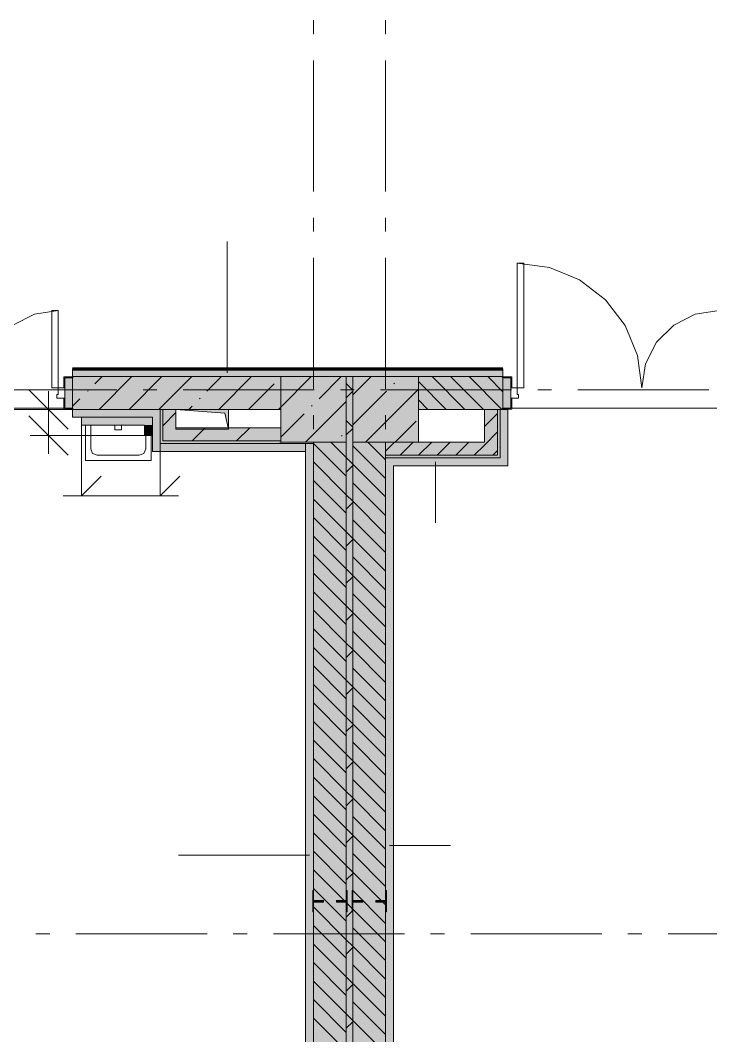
# Model space of a CAD drawing. Header units: millimetres. Extents: x -537608 to 253996, y -217170 to 186033.
# Drawn here: x -323064 to -317795, y -151927 to -144182 of the extents above; entities that cross this region are included whole.
import ezdxf

# ---------------------------------------------------------------- set-up
doc = ezdxf.new("R2010")
doc.units = ezdxf.units.MM
doc.layers.add('16) Лак 1.6м', color=160, linetype='Continuous', lineweight=90)
doc.layers.add('PDF _Геометрия', color=7, linetype='Continuous')
doc.layers.add('PDF _Сплошная заливка', color=7, linetype='Continuous', true_color=0xffffff)

msp = doc.modelspace()

# ---------------------------------------------------------------- hatches: boundary and pattern name
at = {"layer": 'PDF _Сплошная заливка', "true_color": 0xff7d7d, "transparency": 33554559}
h = msp.add_hatch(color=11, dxfattribs=at)
h.paths.add_polyline_path([(-311026.1819, -146899.6326), (-311026.1819, -146839.6319), (-311636.1829, -146839.6319), (-311636.1829, -146899.6326), (-311154.0372, -146899.6326)], flags=0)
h.paths.add_polyline_path([(-312556.1835, -146899.6326), (-312336.1817, -146899.6326), (-312336.1817, -146839.6319), (-312556.1835, -146839.6319), (-312556.1835, -146848.6786)], flags=0)
h.paths.add_polyline_path([(-314476.1842, -146899.6326), (-314206.1822, -146899.6326), (-314206.1822, -146839.6319), (-314476.1842, -146839.6319), (-314476.1842, -146848.6786)], flags=0)
h.paths.add_polyline_path([(-313256.1822, -146899.6326), (-313256.1822, -146839.6319), (-313506.1833, -146839.6319), (-313506.1833, -146899.6326)], flags=0)
h.paths.add_polyline_path([(-316213.6532, -146899.6326), (-315176.183, -146899.6326), (-315176.183, -146839.6319), (-317621.1861, -146839.6319), (-317621.1861, -146899.6326), (-317026.1826, -146899.6326)], flags=0)
h.paths.add_polyline_path([(-319381.1835, -146899.6326), (-319381.1835, -146839.6319), (-322664.1855, -146839.6319), (-322664.1855, -146899.6326), (-319586.7304, -146899.6326)], flags=0)
h.paths.add_polyline_path([(-324424.1872, -146899.6326), (-324424.1872, -146839.6319), (-332264.5982, -146839.6319), (-332264.5982, -146899.6326), (-326332.885, -146899.6326)], flags=0)
h.paths.add_polyline_path([(-334024.5957, -146899.6326), (-334024.5957, -146839.6319), (-336516.193, -146839.6319), (-336516.193, -146899.6326), (-334765.5825, -146899.6326)], flags=0)
at = {"layer": 'PDF _Сплошная заливка', "transparency": 33554559}
h = msp.add_hatch(color=256, dxfattribs=at)
h.paths.add_polyline_path([(-321076.1876, -147149.6316), (-321076.1876, -146899.6326), (-322662.1875, -146901.6327), (-322662.1875, -147149.6316), (-321273.2691, -147149.6316)], flags=0)
h.paths.add_polyline_path([(-324424.1872, -147149.6316), (-324426.1895, -146899.6326), (-326576.186, -146899.6326), (-326576.186, -147149.6316), (-324426.1895, -147149.6316)], flags=0)
h = msp.add_hatch(color=256, dxfattribs=at)
h.paths.add_polyline_path([(-312556.1835, -147149.6316), (-312336.1817, -147149.6316), (-312336.1817, -146899.6326), (-312556.1835, -146899.6326), (-312556.1835, -147064.6329)], flags=0)
h.paths.add_polyline_path([(-313346.1844, -147149.6316), (-313256.1822, -147149.6316), (-313256.1822, -146899.6326), (-313506.1833, -146899.6326), (-313506.1833, -147149.6316), (-313446.1849, -147149.6316)], flags=0)
h.paths.add_polyline_path([(-311526.1841, -147149.6316), (-311526.1841, -146899.6326), (-311636.1829, -146899.6326), (-311636.1829, -147149.6316)], flags=0)
h.paths.add_polyline_path([(-315766.1831, -147149.6316), (-315176.183, -147149.6316), (-315176.183, -146899.6326), (-317026.1826, -146899.6326), (-317026.1826, -147149.6316), (-315866.1835, -147149.6316)], flags=0)
h.paths.add_polyline_path([(-314206.1822, -147149.6316), (-314206.1822, -146899.6326), (-314476.1842, -146899.6326), (-314476.1842, -147149.6316), (-314296.1843, -147149.6316)], flags=0)
h.paths.add_polyline_path([(-317621.1861, -147149.6316), (-317526.1848, -147149.6316), (-317526.1848, -146899.6326), (-317619.1839, -146901.6327), (-317621.1861, -147147.6315)], flags=0)
h.paths.add_polyline_path([(-319381.1835, -147149.6316), (-319383.1858, -146899.6326), (-320026.1872, -146901.5552), (-320026.1872, -147149.6316), (-319383.1858, -147149.6316)], flags=0)
at = {"layer": 'PDF _Сплошная заливка', "true_color": 0xff7d7d, "transparency": 33554559}
h = msp.add_hatch(color=11, dxfattribs=at)
h.paths.add_polyline_path([(-321996.1882, -147209.6323), (-321996.1882, -147149.6316), (-322664.1855, -147149.6316), (-322664.1855, -147209.6323), (-322056.1867, -147209.6323)], flags=0)
h.paths.add_polyline_path([(-324424.1872, -147209.6323), (-324424.1872, -147149.6316), (-326516.1876, -147149.6316), (-326516.1876, -147209.6323), (-326332.885, -147209.6323)], flags=0)
at = {"layer": 'PDF _Сплошная заливка', "transparency": 33554559}
for points in [[(-321976.1873, -147389.6322), (-321876.1868, -147389.6322), (-321876.1868, -147149.6316), (-321976.1873, -147149.6316), (-321976.1873, -147177.1313)], [(-321076.1876, -147389.6322), (-321076.1876, -147289.6317), (-321476.1851, -147289.6317), (-321478.4327, -147289.6317), (-321876.1868, -147289.6317), (-321876.1868, -147389.6322), (-321273.2691, -147389.6322)], [(-321273.2691, -147409.6331), (-321076.1876, -147409.6331), (-321076.1876, -147389.6322), (-321976.1873, -147389.6322), (-321976.1873, -147409.6331), (-321876.1868, -147409.6331)], [(-320826.1865, -154399.6335), (-320576.1854, -154399.6335), (-320576.1854, -147399.6327), (-320826.1865, -147399.6327), (-320826.1865, -153981.084)], [(-320276.184, -154399.6335), (-320276.184, -147399.6327), (-320526.1851, -147399.6327), (-320526.1851, -154399.6335), (-320429.9997, -154399.6335)], [(-319586.7304, -147519.6319), (-319422.1844, -147519.6319), (-319422.1844, -147499.6331), (-320276.184, -147499.6331), (-320276.184, -147519.6319), (-320216.1855, -147519.6319)]]:
    msp.add_hatch(color=256, dxfattribs=at).paths.add_polyline_path(points)
at = {"layer": 'PDF _Сплошная заливка', "true_color": 0xbce362, "transparency": 33554559}
msp.add_hatch(color=63, dxfattribs=at).paths.add_polyline_path([(-322116.1853, -147269.6329), (-322056.1867, -147269.6329), (-322056.1867, -147209.6323), (-322596.1865, -147209.6323), (-322596.1865, -147269.6329), (-322116.5384, -147269.6329)])
at = {"layer": 'PDF _Сплошная заливка', "true_color": 0xff7d7d, "transparency": 33554559}
for points in [[(-320276.184, -154339.6349), (-320216.1855, -154339.6349), (-320216.1855, -147519.6319), (-320276.184, -147519.6319), (-320276.184, -153981.084)], [(-319586.7304, -147579.6326), (-319342.1849, -147579.6326), (-319342.1849, -147519.6319), (-320216.1855, -147519.6319), (-320216.1855, -147579.6326)]]:
    msp.add_hatch(color=11, dxfattribs=at).paths.add_polyline_path(points)

# ---------------------------------------------------------------- linework, layer by layer
at = {"layer": '16) Лак 1.6м'}
msp.add_line((-322664.1855, -146839.6319), (-319381.1835, -146839.6319), dxfattribs=at)
at = {"layer": 'PDF _Геометрия', "color": 253, "lineweight": 9, "true_color": 0xaaaaaa}
for p, q in [((-320826.1865, -144181.6305), (-320826.1865, -144287.4634)), ((-320276.184, -144181.6305), (-320276.184, -144287.4634)), ((-320826.1865, -144487.4643), (-320826.1865, -145487.4643)), ((-320276.184, -144487.4643), (-320276.184, -145487.4643)), ((-320826.1865, -145687.4631), (-320826.1865, -145793.298)), ((-320276.184, -145687.4631), (-320276.184, -145793.298)), ((-320826.1865, -145993.2967), (-320826.1865, -146993.2969)), ((-320276.184, -145993.2967), (-320276.184, -146993.2969)), ((-322327.1146, -146999.633), (-323327.119, -146999.633)), ((-322021.283, -146999.633), (-322127.118, -146999.633)), ((-320821.2821, -146999.633), (-321821.2821, -146999.633)), ((-320515.4505, -146999.633), (-320621.2812, -146999.633)), ((-319315.4495, -146999.633), (-320315.4497, -146999.633)), ((-319009.6137, -146999.633), (-319115.4486, -146999.633)), ((-317809.617, -146999.633), (-318809.6171, -146999.633)), ((-321476.1851, -147149.6316), (-321876.1868, -147149.6316)), ((-321876.1868, -147149.6316), (-321876.1868, -147299.6322)), ((-321503.6869, -147177.1313), (-321876.1868, -147149.6316)), ((-321476.1851, -147299.6322), (-321476.1851, -147149.6316)), ((-319731.185, -147149.6316), (-319724.1836, -147149.6316)), ((-321476.1851, -147299.6322), (-321503.6869, -147177.1313)), ((-320826.1865, -147193.2978), (-320826.1865, -147299.1306)), ((-320276.184, -147193.2978), (-320276.184, -147299.1306)), ((-322566.1873, -147539.6328), (-322566.1873, -147269.6329)), ((-322526.1854, -147449.6329), (-322526.1854, -147269.6329)), ((-322341.1863, -147269.6329), (-322341.1863, -147304.6443)), ((-322341.1863, -147304.6443), (-322291.1861, -147304.6443)), ((-322291.1861, -147304.6443), (-322291.1861, -147269.6329)), ((-321876.1868, -147299.6322), (-321476.1851, -147299.6322)), ((-322106.187, -147349.6324), (-322106.187, -147449.6329)), ((-322066.1851, -147349.6324), (-322066.1851, -147539.6328)), ((-322511.541, -147484.9887), (-322526.1854, -147449.6329)), ((-322106.187, -147449.6329), (-322120.8314, -147484.9887)), ((-322066.1851, -147539.6328), (-322566.1873, -147539.6328)), ((-322476.1851, -147499.6331), (-322511.541, -147484.9887)), ((-322156.1872, -147499.6331), (-322476.1851, -147499.6331)), ((-322120.8314, -147484.9887), (-322156.1872, -147499.6331)), ((-320826.1865, -147499.1315), (-320826.1865, -148499.1316)), ((-320276.184, -147499.1315), (-320276.184, -148499.1316)), ((-320826.1865, -148699.1325), (-320826.1865, -148804.9653)), ((-320276.184, -148699.1325), (-320276.184, -148804.9653)), ((-320826.1865, -149004.9662), (-320826.1865, -150004.9641)), ((-320276.184, -149004.9662), (-320276.184, -150004.9641)), ((-320826.1865, -150204.965), (-320826.1865, -150310.7978)), ((-320276.184, -150204.965), (-320276.184, -150310.7978)), ((-320826.1865, -150510.7987), (-320826.1865, -151510.7988)), ((-320276.184, -150510.7987), (-320276.184, -151510.7988)), ((-322838.6911, -151149.632), (-322944.526, -151149.632)), ((-321638.6901, -151149.632), (-322638.6902, -151149.632)), ((-321332.8586, -151149.632), (-321438.6892, -151149.632)), ((-320132.8575, -151149.632), (-321132.8577, -151149.632)), ((-319827.0217, -151149.632), (-319932.8567, -151149.632)), ((-318627.0207, -151149.632), (-319627.0208, -151149.632)), ((-318321.1892, -151149.632), (-318427.0241, -151149.632)), ((-317121.1882, -151149.632), (-318121.1883, -151149.632)), ((-320826.1865, -151710.7997), (-320826.1865, -151816.6324)), ((-320276.184, -151710.7997), (-320276.184, -151816.6324))]:
    msp.add_line(p, q, dxfattribs=at)
at = {"layer": 'PDF _Геометрия', "lineweight": 9}
for p, q in [((-321485.2016, -146869.6311), (-321485.2016, -145869.6311)), ((-319271.1848, -146034.6313), (-319271.1848, -146984.6313)), ((-319221.1845, -146034.6313), (-319271.1848, -146034.6313)), ((-319271.1848, -146034.6313), (-319025.3087, -146067.001)), ((-319221.1845, -146984.6313), (-319221.1845, -146034.6313)), ((-319025.3087, -146067.001), (-318796.187, -146161.9076)), ((-318796.187, -146161.9076), (-318599.4327, -146312.8792)), ((-318599.4327, -146312.8792), (-318448.4589, -146509.6313)), ((-323120.9822, -146507.3126), (-322956.5051, -146423.5088)), ((-322956.5051, -146423.5088), (-322774.1886, -146394.6312)), ((-322774.1886, -146394.6312), (-322824.1888, -146394.6312)), ((-322824.1888, -146394.6312), (-322824.1888, -146984.6313)), ((-322774.1886, -146984.6313), (-322774.1886, -146394.6312)), ((-318077.9785, -146507.3126), (-317913.5057, -146423.5088)), ((-317913.5057, -146423.5088), (-317731.1848, -146394.6312)), ((-318448.4589, -146509.6313), (-318353.5567, -146738.7531)), ((-318208.5035, -146637.8376), (-318077.9785, -146507.3126)), ((-318292.3095, -146802.3126), (-318208.5035, -146637.8376)), ((-318353.5567, -146738.7531), (-318321.1848, -146984.6313)), ((-322664.1855, -146899.6326), (-322664.1855, -146839.6319)), ((-319381.1835, -146839.6319), (-319381.1835, -146899.6326)), ((-318321.1848, -146984.6313), (-318292.3095, -146802.3126)), ((-322662.1875, -146901.6327), (-322732.1887, -146901.6327)), ((-322732.1887, -146901.6327), (-322732.1887, -146984.6313)), ((-322724.1883, -146984.6313), (-322724.1883, -146909.6309)), ((-322724.1883, -146909.6309), (-322662.1875, -146909.6309)), ((-322664.1855, -146909.6309), (-322724.1883, -146909.6309)), ((-322724.1883, -146909.6309), (-322724.1883, -147139.6311)), ((-322664.1855, -146899.6326), (-321076.1876, -146899.6326)), ((-321076.1876, -146899.6326), (-322664.1855, -146899.6326)), ((-322664.1855, -147139.6311), (-322664.1855, -146909.6309)), ((-322662.1875, -146909.6309), (-322662.1875, -146901.6327)), ((-322494.4939, -146954.4124), (-322439.7141, -146899.6326)), ((-322461.6182, -147149.6316), (-322211.6171, -146899.6326)), ((-322233.517, -147149.6316), (-321983.5159, -146899.6326)), ((-322005.4201, -147149.6316), (-321755.419, -146899.6326)), ((-321639.125, -147011.4377), (-321527.322, -146899.6326)), ((-321549.2219, -147149.6316), (-321299.2208, -146899.6326)), ((-321076.1876, -147132.7933), (-320843.0226, -146899.6326)), ((-320576.1854, -146899.6326), (-321076.1876, -146899.6326)), ((-321076.1876, -146899.6326), (-321076.1876, -147399.6327)), ((-320783.756, -147068.4609), (-320614.9256, -146899.6326)), ((-320576.1854, -147399.6327), (-320576.1854, -146899.6326)), ((-320526.1851, -146899.6326), (-320576.1854, -146899.6326)), ((-320576.1854, -146899.6326), (-320526.1851, -146899.6326)), ((-320526.1851, -147038.9912), (-320386.8287, -146899.6326)), ((-320026.1872, -146899.6326), (-320526.1851, -146899.6326)), ((-320526.1851, -146899.6326), (-320526.1851, -147399.6327)), ((-320026.1872, -147399.6327), (-320026.1872, -146899.6326)), ((-319381.1835, -146899.6326), (-320026.1872, -146899.6326)), ((-320026.1872, -146899.6326), (-319381.1835, -146899.6326)), ((-319671.3631, -147149.6316), (-319921.3599, -146899.6326)), ((-319529.9398, -147149.6316), (-319779.9409, -146899.6326)), ((-319388.5208, -147149.6316), (-319638.5176, -146899.6326)), ((-319381.1835, -147015.5434), (-319497.0986, -146899.6326)), ((-319313.1846, -146901.6327), (-319383.1858, -146901.6327)), ((-319383.1858, -146901.6327), (-319383.1858, -146909.6309)), ((-319383.1858, -146909.6309), (-319321.185, -146909.6309)), ((-319321.185, -146909.6309), (-319381.1835, -146909.6309)), ((-319381.1835, -146909.6309), (-319381.1835, -147139.6311)), ((-319321.185, -146909.6309), (-319321.185, -146984.6313)), ((-319321.185, -147139.6311), (-319321.185, -146909.6309)), ((-319313.1846, -146984.6313), (-319313.1846, -146901.6327)), ((-322824.1888, -146984.6313), (-322774.1886, -146984.6313)), ((-322774.1886, -146984.6313), (-322774.1886, -147034.6315)), ((-322724.1883, -146984.6313), (-322774.1886, -146984.6313)), ((-322732.1887, -146984.6313), (-322724.1883, -146984.6313)), ((-322724.1883, -147064.6329), (-322724.1883, -146984.6313)), ((-321321.125, -147149.6316), (-321125.9036, -146954.4124)), ((-320526.1851, -147001.9152), (-320576.1854, -146951.915)), ((-320430.6284, -147399.6327), (-320026.1872, -146995.1872)), ((-320213.5072, -146954.4124), (-320208.7664, -146949.6715)), ((-319812.7821, -147149.6316), (-320026.1872, -146936.2307)), ((-319271.1848, -146984.6313), (-319321.185, -146984.6313)), ((-319321.185, -146984.6313), (-319321.185, -147064.6329)), ((-319321.185, -146984.6313), (-319313.1846, -146984.6313)), ((-319271.1848, -146984.6313), (-319221.1845, -146984.6313)), ((-319271.1848, -147034.6315), (-319271.1848, -146984.6313)), ((-322849.1415, -147489.6326), (-322849.1415, -147009.6314)), ((-322774.1886, -147034.6315), (-322784.1869, -147034.6315)), ((-322784.1869, -147034.6315), (-322784.1869, -147064.6329)), ((-322784.1869, -147064.6329), (-322724.1883, -147064.6329)), ((-322724.1883, -147064.6329), (-322732.1887, -147064.6329)), ((-322732.1887, -147064.6329), (-322732.1887, -147147.6315)), ((-322724.1883, -147139.6311), (-322724.1883, -147064.6329)), ((-322664.1855, -147124.104), (-322608.5445, -147068.4609)), ((-322551.5214, -147011.4377), (-322546.7763, -147006.6947)), ((-321696.1482, -147068.4609), (-321691.4073, -147063.72)), ((-320576.1854, -147061.5822), (-320526.1851, -147011.5841)), ((-320526.1851, -147267.0882), (-320270.5347, -147011.4377)), ((-319954.2053, -147149.6316), (-320026.1872, -147077.6518)), ((-319321.185, -147064.6329), (-319261.1864, -147064.6329)), ((-319313.1846, -147064.6329), (-319321.185, -147064.6329)), ((-319321.185, -147064.6329), (-319321.185, -147139.6311)), ((-319313.1846, -147147.6315), (-319313.1846, -147064.6329)), ((-319261.1864, -147034.6315), (-319271.1848, -147034.6315)), ((-319261.1864, -147064.6329), (-319261.1864, -147034.6315)), ((-323061.2721, -147149.6316), (-322849.1415, -147149.6316)), ((-322849.1415, -147149.6316), (-322709.1435, -147149.6316)), ((-322732.1887, -147147.6315), (-322662.1875, -147147.6315)), ((-322662.1875, -147139.6311), (-322724.1883, -147139.6311)), ((-322724.1883, -147139.6311), (-322664.1855, -147139.6311)), ((-321996.1882, -147149.6316), (-322664.1855, -147149.6316)), ((-322664.1855, -147149.6316), (-321996.1882, -147149.6316)), ((-322664.1855, -147149.6316), (-322664.1855, -147209.6323)), ((-322662.1875, -147147.6315), (-322662.1875, -147139.6311)), ((-321996.1882, -147149.6316), (-321996.1882, -147409.6331)), ((-321976.1873, -147149.6316), (-321996.1882, -147149.6316)), ((-321996.1882, -147149.6316), (-321996.1882, -147209.6323)), ((-321876.1868, -147149.6316), (-321976.1873, -147149.6316)), ((-321976.1873, -147149.6316), (-321976.1873, -147389.6322)), ((-321876.1868, -147289.6317), (-321876.1868, -147149.6316)), ((-321777.3188, -147149.6316), (-321753.1756, -147125.4862)), ((-321476.1851, -147149.6316), (-321076.1876, -147149.6316)), ((-321093.0237, -147149.6316), (-321076.1876, -147132.7933)), ((-320886.8266, -147399.6327), (-320576.1854, -147088.9914)), ((-320840.7792, -147125.4862), (-320836.0384, -147120.7453)), ((-320026.1872, -147149.6316), (-319381.1835, -147149.6316)), ((-319422.1844, -147149.6316), (-319522.1848, -147149.6316)), ((-319522.1848, -147149.6316), (-319522.1848, -147399.6327)), ((-319402.1834, -147149.6316), (-319422.1844, -147149.6316)), ((-319422.1844, -147149.6316), (-319422.1844, -147499.6331)), ((-319342.1849, -147149.6316), (-319402.1834, -147149.6316)), ((-319402.1834, -147149.6316), (-319402.1834, -147519.6319)), ((-319402.1834, -147519.6319), (-319402.1834, -147149.6316)), ((-319383.1858, -147139.6311), (-319383.1858, -147147.6315)), ((-319321.185, -147139.6311), (-319383.1858, -147139.6311)), ((-319383.1858, -147147.6315), (-319313.1846, -147147.6315)), ((-319381.1835, -147139.6311), (-319321.185, -147139.6311)), ((-319342.1849, -147519.6319), (-319342.1849, -147149.6316)), ((-322664.1855, -147209.6323), (-322056.1867, -147209.6323)), ((-322596.1865, -147269.6329), (-322596.1865, -147209.6323)), ((-322596.1865, -147209.6323), (-322056.1867, -147209.6323)), ((-322056.1867, -147209.6323), (-322056.1867, -147269.6329)), ((-321996.1882, -147209.6323), (-321996.1882, -147409.6331)), ((-321976.1873, -147273.6439), (-321876.1868, -147173.6435)), ((-321076.1876, -147360.8924), (-320897.8067, -147182.5115)), ((-319522.1848, -147280.3762), (-319422.1844, -147180.3758)), ((-322116.1853, -147269.6329), (-322596.1865, -147269.6329)), ((-322596.1865, -147269.6329), (-322596.1865, -147809.1785)), ((-322116.1853, -147349.6324), (-322116.1853, -147269.6329)), ((-322056.1867, -147269.6329), (-322056.1867, -147349.6324)), ((-322056.1867, -147269.6329), (-322056.1867, -147349.6324)), ((-321478.4327, -147289.6317), (-321876.1868, -147289.6317)), ((-321752.7622, -147389.6322), (-321652.7618, -147289.6317)), ((-321076.1876, -147289.6317), (-321476.1851, -147289.6317)), ((-321413.3532, -147389.6322), (-321313.3528, -147289.6317)), ((-320526.1851, -147284.7574), (-320576.1854, -147234.7572)), ((-320576.1854, -147344.4266), (-320526.1851, -147294.4264)), ((-320202.5315, -147399.6327), (-320042.4335, -147239.5368)), ((-322849.1415, -147349.6324), (-322989.1439, -147349.6324)), ((-322116.1853, -147349.6324), (-322849.1415, -147349.6324)), ((-322056.1867, -147349.6324), (-322116.1853, -147349.6324)), ((-322056.1867, -147349.6324), (-322056.1867, -147469.6317)), ((-320612.6823, -147353.5853), (-320607.9415, -147348.8445)), ((-319522.1848, -147421.7973), (-319422.1844, -147321.7969)), ((-321996.1882, -147409.6331), (-321976.1873, -147409.6331)), ((-321996.1882, -147409.6331), (-321976.1873, -147409.6331)), ((-321996.1882, -147409.6331), (-321996.1882, -147809.1785)), ((-321976.1873, -147389.6322), (-321876.1868, -147389.6322)), ((-321976.1873, -147409.6331), (-321876.1868, -147409.6331)), ((-321876.1868, -147389.6322), (-321076.1876, -147389.6322)), ((-321876.1868, -147409.6331), (-321076.1876, -147409.6331)), ((-321876.1868, -147409.6331), (-321076.1876, -147409.6331)), ((-321076.1876, -147399.6327), (-320576.1854, -147399.6327)), ((-321076.1876, -147409.6331), (-321076.1876, -147399.6327)), ((-321076.1876, -147409.6331), (-320886.185, -147409.6331)), ((-320886.185, -147409.6331), (-320826.1865, -147409.6331)), ((-320886.185, -147469.6317), (-320886.185, -147409.6331)), ((-320826.1865, -147399.6327), (-320826.1865, -147409.6331)), ((-320576.1854, -147659.0228), (-320826.1865, -147409.0217)), ((-320826.1865, -147409.6331), (-320826.1865, -154399.6335)), ((-320826.1865, -147409.6331), (-320826.1865, -154399.6335)), ((-320576.1854, -147517.6017), (-320694.1544, -147399.6327)), ((-320576.1854, -154399.6335), (-320576.1854, -147399.6327)), ((-320576.1854, -147399.6327), (-320576.1854, -154899.6335)), ((-320526.1851, -147399.6327), (-320026.1872, -147399.6327)), ((-320526.1851, -154899.6335), (-320526.1851, -147399.6327)), ((-320526.1851, -147399.6327), (-320526.1851, -154399.6335)), ((-320276.184, -147676.1797), (-320526.1851, -147426.1786)), ((-320276.184, -147534.7585), (-320411.3121, -147399.6327)), ((-320276.184, -147468.6909), (-320207.1258, -147399.6327)), ((-320276.184, -147519.6319), (-320276.184, -147399.6327)), ((-320276.184, -147399.6327), (-320276.184, -147499.6331)), ((-320165.7073, -147499.6331), (-320065.7069, -147399.6327)), ((-319522.1848, -147399.6327), (-320026.1872, -147399.6327)), ((-320024.2841, -147499.6331), (-319924.2836, -147399.6327)), ((-319882.8651, -147499.6331), (-319782.8646, -147399.6327)), ((-319741.4417, -147499.6331), (-319641.4413, -147399.6327)), ((-319600.0228, -147499.6331), (-319522.1848, -147421.7973)), ((-319458.5995, -147499.6331), (-319422.1844, -147463.218)), ((-322056.1867, -147469.6317), (-321996.1882, -147469.6317)), ((-321996.1882, -147469.6317), (-320886.185, -147469.6317)), ((-320886.185, -147469.6317), (-320886.185, -154339.6349)), ((-320526.1851, -147567.5998), (-320576.1854, -147517.6017)), ((-320276.184, -147499.6331), (-320276.184, -147519.6319)), ((-319522.1848, -147499.6331), (-320276.184, -147499.6331)), ((-320276.184, -154339.6349), (-320276.184, -147519.6319)), ((-320276.184, -147519.6319), (-320216.1855, -147519.6319)), ((-320216.1855, -147519.6319), (-320276.184, -147519.6319)), ((-320276.184, -147519.6319), (-320276.184, -154339.6349)), ((-320216.1855, -147519.6319), (-319522.1848, -147519.6319)), ((-319522.1848, -147519.6319), (-320216.1855, -147519.6319)), ((-319422.1844, -147499.6331), (-319522.1848, -147499.6331)), ((-319522.1848, -147519.6319), (-319422.1844, -147519.6319)), ((-319422.1844, -147519.6319), (-319402.1834, -147519.6319)), ((-319402.1834, -147519.6319), (-319422.1844, -147519.6319)), ((-319342.1849, -147579.6326), (-319342.1849, -147519.6319)), ((-320576.1854, -147800.4439), (-320826.1865, -147550.4428)), ((-320576.1854, -147627.2689), (-320526.1851, -147577.2686)), ((-320276.184, -147817.6009), (-320526.1851, -147567.5998)), ((-320216.1855, -154339.6349), (-320216.1855, -147579.6326)), ((-320216.1855, -147579.6326), (-319342.1849, -147579.6326)), ((-319896.3942, -147549.6312), (-319896.3942, -148015.7824)), ((-320576.1854, -147941.8651), (-320826.1865, -147691.864)), ((-320276.184, -147959.022), (-320526.1851, -147709.023)), ((-322736.1846, -147809.1785), (-321856.1858, -147809.1785)), ((-320576.1854, -148083.2862), (-320826.1865, -147833.2873)), ((-320526.1851, -147850.4441), (-320576.1854, -147800.4439)), ((-320276.184, -148100.4431), (-320526.1851, -147850.4441)), ((-320576.1854, -147910.1112), (-320526.1851, -147860.1109)), ((-320576.1854, -148224.7074), (-320826.1865, -147974.7084)), ((-320276.184, -148241.8642), (-320526.1851, -147991.8653)), ((-320526.1851, -148133.2865), (-320576.1854, -148083.2862)), ((-320576.1854, -148366.1285), (-320826.1865, -148116.1295)), ((-320576.1854, -148192.9534), (-320526.1851, -148142.9553)), ((-320276.184, -148383.2854), (-320526.1851, -148133.2865)), ((-320576.1854, -148507.5496), (-320826.1865, -148257.5507)), ((-320276.184, -148524.7087), (-320526.1851, -148274.7076)), ((-320526.1851, -148416.1287), (-320576.1854, -148366.1285)), ((-320576.1854, -148648.973), (-320826.1865, -148398.9718)), ((-320576.1854, -148475.7979), (-320526.1851, -148425.7976)), ((-320276.184, -148666.1298), (-320526.1851, -148416.1287)), ((-320576.1854, -148790.3941), (-320826.1865, -148540.393)), ((-320276.184, -148807.5509), (-320526.1851, -148557.5498)), ((-320576.1854, -148931.8152), (-320826.1865, -148681.8141)), ((-320526.1851, -148698.971), (-320576.1854, -148648.973)), ((-320276.184, -148948.9721), (-320526.1851, -148698.971)), ((-320576.1854, -148758.6401), (-320526.1851, -148708.6399)), ((-320576.1854, -149073.2363), (-320826.1865, -148823.2352)), ((-320276.184, -149090.3933), (-320526.1851, -148840.3943)), ((-320526.1851, -148981.8154), (-320576.1854, -148931.8152)), ((-320576.1854, -149214.6575), (-320826.1865, -148964.6586)), ((-320576.1854, -149041.4824), (-320526.1851, -148991.4822)), ((-320276.184, -149231.8144), (-320526.1851, -148981.8154)), ((-320576.1854, -149356.0786), (-320826.1865, -149106.0797)), ((-320276.184, -149373.2355), (-320526.1851, -149123.2365)), ((-320526.1851, -149264.6577), (-320576.1854, -149214.6575)), ((-320576.1854, -149497.4998), (-320826.1865, -149247.5008)), ((-320576.1854, -149324.3247), (-320526.1851, -149274.3244)), ((-320276.184, -149514.6566), (-320526.1851, -149264.6577)), ((-320576.1854, -149638.9209), (-320826.1865, -149388.9219)), ((-320276.184, -149656.0778), (-320526.1851, -149406.0789)), ((-320576.1854, -149780.342), (-320826.1865, -149530.3431)), ((-320526.1851, -149547.5), (-320576.1854, -149497.4998)), ((-320276.184, -149797.5011), (-320526.1851, -149547.5)), ((-320576.1854, -149607.167), (-320526.1851, -149557.1689)), ((-320576.1854, -149921.7632), (-320826.1865, -149671.7642)), ((-320276.184, -149938.9222), (-320526.1851, -149688.9211)), ((-320526.1851, -149830.3423), (-320576.1854, -149780.342)), ((-320576.1854, -150063.1865), (-320826.1865, -149813.1854)), ((-320576.1854, -149890.0114), (-320526.1851, -149840.0112)), ((-320276.184, -150080.3433), (-320526.1851, -149830.3423)), ((-320576.1854, -150204.6076), (-320826.1865, -149954.6065)), ((-320276.184, -150221.7645), (-320526.1851, -149971.7634)), ((-320576.1854, -150346.0287), (-320826.1865, -150096.0277)), ((-320526.1851, -150113.1845), (-320576.1854, -150063.1865)), ((-320576.1854, -150172.8537), (-320526.1851, -150122.8535)), ((-320276.184, -150363.1857), (-320526.1851, -150113.1845)), ((-320576.1854, -150487.4499), (-320826.1865, -150237.4488)), ((-320276.184, -150504.6068), (-320526.1851, -150254.6078)), ((-320576.1854, -150628.871), (-320826.1865, -150378.8721)), ((-320526.1851, -150396.029), (-320576.1854, -150346.0287)), ((-320576.1854, -150455.6959), (-320526.1851, -150405.6957)), ((-320276.184, -150646.0279), (-320526.1851, -150396.029)), ((-320246.1848, -150476.881), (-319780.0356, -150476.881)), ((-320856.1858, -150549.1579), (-321856.1858, -150549.1579)), ((-320576.1854, -150770.2921), (-320826.1865, -150520.2932)), ((-320276.184, -150787.4491), (-320526.1851, -150537.4501)), ((-320526.1851, -150678.8713), (-320576.1854, -150628.871)), ((-320576.1854, -150911.7133), (-320826.1865, -150661.7144)), ((-320576.1854, -150738.5383), (-320526.1851, -150688.5402)), ((-320276.184, -150928.8724), (-320526.1851, -150678.8713)), ((-320576.1854, -151053.1345), (-320826.1865, -150803.1355)), ((-320276.184, -151070.2935), (-320526.1851, -150820.2924)), ((-320576.1854, -151194.5577), (-320826.1865, -150944.5566)), ((-320526.1851, -150961.7135), (-320576.1854, -150911.7133)), ((-320576.1854, -151021.3827), (-320526.1851, -150971.3824)), ((-320276.184, -151211.7146), (-320526.1851, -150961.7135)), ((-320576.1854, -151335.9789), (-320826.1865, -151085.9777)), ((-320276.184, -151353.1358), (-320526.1851, -151103.1347)), ((-320576.1854, -151477.4), (-320826.1865, -151227.3989)), ((-320526.1851, -151244.5558), (-320576.1854, -151194.5577)), ((-320576.1854, -151304.225), (-320526.1851, -151254.2247)), ((-320276.184, -151494.5569), (-320526.1851, -151244.5558)), ((-320576.1854, -151618.8212), (-320826.1865, -151368.8201)), ((-320276.184, -151635.978), (-320526.1851, -151385.9791)), ((-320526.1851, -151527.4002), (-320576.1854, -151477.4)), ((-320576.1854, -151760.2423), (-320826.1865, -151510.2433)), ((-320576.1854, -151587.0672), (-320526.1851, -151537.067)), ((-320276.184, -151777.3992), (-320526.1851, -151527.4002)), ((-320576.1854, -151901.6634), (-320826.1865, -151651.6645)), ((-320276.184, -151918.8203), (-320526.1851, -151668.8214)), ((-320576.1854, -152043.0845), (-320826.1865, -151793.0856)), ((-320526.1851, -151810.2425), (-320576.1854, -151760.2423)), ((-320576.1854, -151869.9095), (-320526.1851, -151819.9114)), ((-320276.184, -152060.2436), (-320526.1851, -151810.2425))]:
    msp.add_line(p, q, dxfattribs=at)
at = {"layer": 'PDF _Геометрия', "lineweight": 20}
for p, q in [((-322999.1422, -146999.633), (-322849.1415, -147149.6316)), ((-322849.1415, -147149.6316), (-322699.1409, -147299.6322)), ((-322999.1422, -147199.6318), (-322849.1415, -147349.6324)), ((-322849.1415, -147349.6324), (-322699.1409, -147499.6331)), ((-322446.1859, -147659.1778), (-322596.1865, -147809.1785)), ((-321846.1876, -147659.1778), (-321996.1882, -147809.1785))]:
    msp.add_line(p, q, dxfattribs=at)
at = {"layer": 'PDF _Геометрия', "color": 9, "lineweight": 9, "true_color": 0xc0c0c0}
for p, q in [((-322664.1855, -147149.6316), (-324424.1872, -147149.6316)), ((-324356.1883, -147139.6311), (-322732.1887, -147139.6311)), ((-319313.1846, -147139.6311), (-317689.185, -147139.6311)), ((-317689.185, -147139.6311), (-319313.1846, -147139.6311))]:
    msp.add_line(p, q, dxfattribs=at)
at = {"layer": 'PDF _Геометрия', "color": 8, "lineweight": 9, "true_color": 0x787878}
for p, q in [((-321543.4692, -147390.4202), (-321543.9256, -147389.6322)), ((-321087.0385, -147405.1507), (-321089.6264, -147409.6331)), ((-319402.1834, -147441.6346), (-319404.2331, -147438.0845))]:
    msp.add_line(p, q, dxfattribs=at)
at = {"layer": 'PDF _Геометрия', "color": 253, "lineweight": 20, "true_color": 0xaaaaaa}
for p, q in [((-320826.1865, -150820.3785), (-320832.1846, -150820.3785)), ((-320832.1846, -150820.3785), (-320832.1846, -150901.377)), ((-320826.1865, -150895.3789), (-320826.1865, -150820.3785)), ((-320570.1873, -150820.3785), (-320576.1854, -150820.3785)), ((-320576.1854, -150820.3785), (-320576.1854, -150895.3789)), ((-320570.1873, -150901.377), (-320570.1873, -150820.3785)), ((-320526.1851, -150820.3785), (-320532.1876, -150820.3785)), ((-320532.1876, -150820.3785), (-320532.1876, -150901.377)), ((-320526.1851, -150895.3789), (-320526.1851, -150820.3785)), ((-320270.1859, -150820.3785), (-320276.184, -150820.3785)), ((-320276.184, -150820.3785), (-320276.184, -150895.3789)), ((-320270.1859, -150901.377), (-320270.1859, -150820.3785)), ((-320751.1861, -150901.377), (-320832.1846, -150901.377)), ((-320832.1846, -150901.377), (-320832.1846, -150982.3776)), ((-320832.1846, -150901.377), (-320751.1861, -150901.377)), ((-320751.1861, -150895.3789), (-320826.1865, -150895.3789)), ((-320826.1865, -150982.3776), (-320826.1865, -150907.3772)), ((-320826.1865, -150907.3772), (-320751.1861, -150907.3772)), ((-320751.1861, -150901.377), (-320751.1861, -150895.3789)), ((-320751.1861, -150907.3772), (-320751.1861, -150901.377)), ((-320576.1854, -150895.3789), (-320651.1857, -150895.3789)), ((-320651.1857, -150895.3789), (-320651.1857, -150901.377)), ((-320570.1873, -150901.377), (-320651.1857, -150901.377)), ((-320651.1857, -150901.377), (-320651.1857, -150907.3772)), ((-320651.1857, -150901.377), (-320570.1873, -150901.377)), ((-320651.1857, -150907.3772), (-320576.1854, -150907.3772)), ((-320576.1854, -150907.3772), (-320576.1854, -150982.3776)), ((-320570.1873, -150982.3776), (-320570.1873, -150901.377)), ((-320451.1848, -150901.377), (-320532.1876, -150901.377)), ((-320532.1876, -150901.377), (-320532.1876, -150982.3776)), ((-320532.1876, -150901.377), (-320451.1848, -150901.377)), ((-320451.1848, -150895.3789), (-320526.1851, -150895.3789)), ((-320526.1851, -150982.3776), (-320526.1851, -150907.3772)), ((-320526.1851, -150907.3772), (-320451.1848, -150907.3772)), ((-320451.1848, -150901.377), (-320451.1848, -150895.3789)), ((-320451.1848, -150907.3772), (-320451.1848, -150901.377)), ((-320276.184, -150895.3789), (-320351.1844, -150895.3789)), ((-320351.1844, -150895.3789), (-320351.1844, -150901.377)), ((-320270.1859, -150901.377), (-320351.1844, -150901.377)), ((-320351.1844, -150901.377), (-320351.1844, -150907.3772)), ((-320351.1844, -150901.377), (-320270.1859, -150901.377)), ((-320351.1844, -150907.3772), (-320276.184, -150907.3772)), ((-320276.184, -150907.3772), (-320276.184, -150982.3776)), ((-320270.1859, -150982.3776), (-320270.1859, -150901.377)), ((-320832.1846, -150982.3776), (-320826.1865, -150982.3776)), ((-320576.1854, -150982.3776), (-320570.1873, -150982.3776)), ((-320532.1876, -150982.3776), (-320526.1851, -150982.3776)), ((-320276.184, -150982.3776), (-320270.1859, -150982.3776))]:
    msp.add_line(p, q, dxfattribs=at)
at = {"layer": 'PDF _Сплошная заливка', "color": 7, "lineweight": 35, "true_color": 0xf4f4f4, "transparency": 33554559}
for points in [[(-322664.1855, -147139.6311), (-322664.1855, -146909.6309), (-322724.1883, -147139.6311), (-322724.1883, -146909.6309)], [(-319321.185, -147139.6311), (-319321.185, -146909.6309), (-319381.1835, -147139.6311), (-319381.1835, -146909.6309)]]:
    msp.add_solid(points, dxfattribs=at)
at = {"layer": 'PDF _Сплошная заливка', "lineweight": 35, "transparency": 33554559}
for points in [[(-321076.1876, -147399.6327), (-320576.1854, -147399.6327), (-321076.1876, -146899.6326), (-320576.1854, -146899.6326)], [(-320526.1851, -154899.6335), (-320526.1851, -146899.6326), (-320576.1854, -154899.6335), (-320576.1854, -146899.6326)], [(-320526.1851, -147399.6327), (-320026.1872, -147399.6327), (-320526.1851, -146899.6326), (-320026.1872, -146899.6326)], [(-321976.1873, -147409.6331), (-321976.1873, -147149.6316), (-321996.1882, -147409.6331), (-321996.1882, -147149.6316)], [(-319422.1844, -147499.6331), (-319422.1844, -147149.6316), (-319522.1848, -147499.6331), (-319522.1848, -147149.6316)], [(-319402.1834, -147519.6319), (-319402.1834, -147149.6316), (-319422.1844, -147519.6319), (-319422.1844, -147149.6316)], [(-320276.184, -147499.6331), (-319522.1848, -147499.6331), (-320276.184, -147399.6327), (-319522.1848, -147399.6327)]]:
    msp.add_solid(points, dxfattribs=at)
at = {"layer": 'PDF _Сплошная заливка', "color": 254, "lineweight": 35, "true_color": 0xe2e2e2, "transparency": 33554559}
msp.add_solid([(-321476.1851, -147299.6322), (-321476.1851, -147149.6316), (-321503.6869, -147177.1313), (-321876.1868, -147149.6316)], dxfattribs=at)
at = {"layer": 'PDF _Сплошная заливка', "color": 11, "lineweight": 35, "true_color": 0xff7d7d, "transparency": 33554559}
for points in [[(-319342.1849, -147519.6319), (-319342.1849, -147149.6316), (-319402.1834, -147519.6319), (-319402.1834, -147149.6316)], [(-321996.1882, -147469.6317), (-321996.1882, -147209.6323), (-322056.1867, -147469.6317), (-322056.1867, -147209.6323)], [(-321996.1882, -147469.6317), (-320886.185, -147469.6317), (-321996.1882, -147409.6331), (-320886.185, -147409.6331)]]:
    msp.add_solid(points, dxfattribs=at)
at = {"layer": 'PDF _Сплошная заливка', "color": 63, "lineweight": 35, "true_color": 0xbce362, "transparency": 33554559}
msp.add_solid([(-322056.1867, -147349.6324), (-322056.1867, -147269.6329), (-322116.1853, -147349.6324), (-322116.1853, -147269.6329)], dxfattribs=at)
at = {"layer": 'PDF _Сплошная заливка', "color": 40, "lineweight": 35, "true_color": 0xfca910, "transparency": 33554559}
msp.add_solid([(-320826.1865, -154399.6335), (-320826.1865, -147409.6331), (-320886.185, -154399.6335), (-320886.185, -147409.6331)], dxfattribs=at)

doc.saveas('drawing.dxf')
